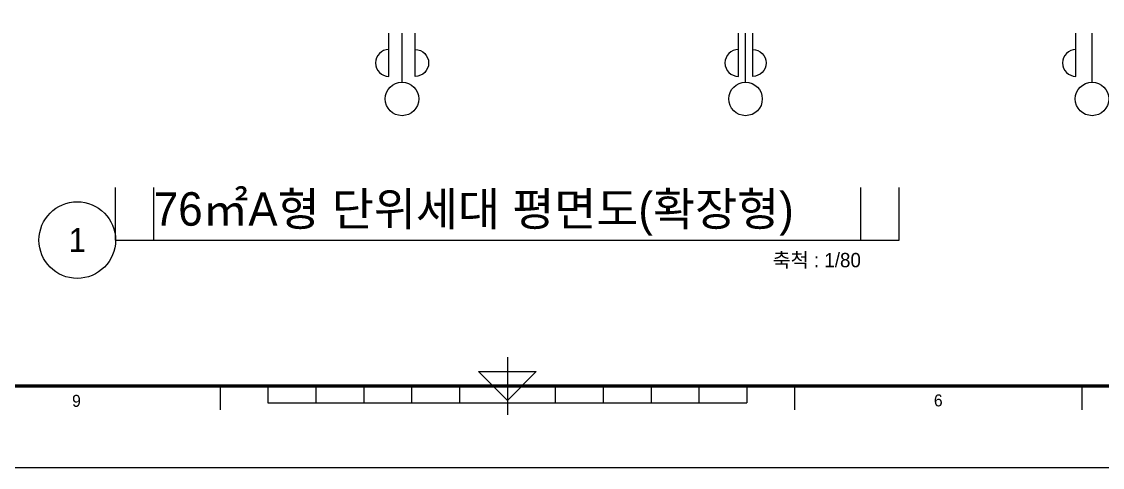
# Model space of a CAD drawing. Header units: millimetres. Extents: x -24416 to 92204, y -190080 to 23760.
# Drawn here: x 62936 to 71965, y 0 to 3725 of the extents above; entities that cross this region are included whole.
import ezdxf
from ezdxf.enums import TextEntityAlignment as Align
from ezdxf.xclip import XClip

# ---------------------------------------------------------------- set-up
doc = ezdxf.new("R2010")
doc.units = ezdxf.units.MM
doc.header["$LTSCALE"] = 50
doc.header["$XCLIPFRAME"] = 0
doc.linetypes.add('AUDIT_D_220706163347-0', pattern=[0])
doc.linetypes.add('CEN', pattern=[62, 60, -1, 0, -1])
for name, color, linetype in [('A-치수', 7, 'AUDIT_D_220706163347-0'), ('AA-BORD-FORM', 7, 'Continuous'), ('AA-BORD-TEXT', 3, 'Continuous'), ('AA-XXXX-SYMB', 7, 'Continuous'), ('AA-XXXX-TEXT', 3, 'Continuous'), ('CEN_CON', 1, 'CEN'), ('DIM', 7, 'AUDIT_D_220706163347-0')]:
    doc.layers.add(name, color=color, linetype=linetype)
doc.layers.add('Defpoint', color=135, linetype='Continuous', plot=False)
doc.styles.add('HAUD01', font='Dotum.ttf')

# ---------------------------------------------------------------- blocks, each defined once
blk = doc.blocks.new('중심')
at = {"layer": 'DIM'}
blk.add_line((-350, 0), (0, 0), dxfattribs=at)
blk.add_circle((-470, 0), 120, dxfattribs=at)
blk = doc.blocks.new('DIM-1108')
at = {"layer": 'DIM'}
for points in [[(15850, -20269, 1), (15850, -20493), (15850, -20133)], [(16070, -20269, -1), (16070, -20493), (16070, -20133)], [(18770, -20269, 1), (18770, -20493), (18770, -20133)], [(18890, -20269, -1), (18890, -20493), (18890, -20133)], [(21590, -20269, 1), (21590, -20493), (21590, -20133)]]:
    blk.add_lwpolyline(points, format="xyb", dxfattribs=at)
at = {"layer": 'A-치수', "xscale": 1.166666666666676, "yscale": 1.166666666666676, "zscale": 1.166666666666676, "rotation": 90}
for p in [(15960, -20133), (18830, -20133), (21725, -20133)]:
    blk.add_blockref('중심', p, dxfattribs=at)
blk = doc.blocks.new('XR-FORM 청주월명')
at = {"layer": 'AA-BORD-FORM', "color": 2}
for p, q in [((421, 23), (421, 11)), ((361, 17), (361, 12)), ((371, 17), (371, 13.5)), ((381, 17), (381, 13.5)), ((391, 17), (391, 13.5)), ((401, 17), (401, 13.5)), ((411, 17), (411, 13.5)), ((431, 17), (431, 13.5)), ((441, 17), (441, 13.5)), ((451, 17), (451, 13.5)), ((461, 17), (461, 13.5)), ((471, 17), (471, 13.5)), ((481, 17), (481, 12)), ((541, 17), (541, 12)), ((371, 13.5), (471, 13.5))]:
    blk.add_line(p, q, dxfattribs=at)
at = {"layer": 'AA-BORD-FORM', "color": 1}
blk.add_lwpolyline([(0, 0), (841, 0), (841, 594), (0, 594)], close=True, dxfattribs=at)
at = {"layer": 'AA-BORD-FORM', "color": 2, "const_width": 0.682}
blk.add_lwpolyline([(21, 17), (21, 577), (821, 577), (821, 17)], close=True, dxfattribs=at)
at = {"layer": 'AA-BORD-FORM', "color": 2}
blk.add_lwpolyline([(427, 20), (421, 14), (415, 20)], close=True, dxfattribs=at)
at = {"layer": 'AA-BORD-TEXT', "color": 7, "style": 'HAUD01'}
for s, p in [('9', (331, 13.9)), ('6', (511, 13.99))]:
    blk.add_text(s, height=2.5, dxfattribs=at).set_placement(p, align=Align.MIDDLE_CENTER)
blk = doc.blocks.new('U-76A(확장)3')
at = {"layer": 'CEN_CON'}
blk.add_line((0, 0), (14595, 0), dxfattribs=at)

msp = doc.modelspace()

# ---------------------------------------------------------------- linework, layer by layer
at = {"layer": 'AA-XXXX-SYMB', "color": 3}
msp.add_line((63720.5, 1899.1), (70267.4, 1899.1), dxfattribs=at)
msp.add_circle((63400.5, 1899.1), 320, dxfattribs=at)
at = {"layer": 'Defpoint'}
for p, q in [((63720.5, 1899.1), (63720.5, 2339.1)), ((64040.5, 1899.1), (64040.5, 2339.1)), ((69947.4, 1899.1), (69947.4, 2339.1)), ((70267.4, 1899.1), (70267.4, 2339.1))]:
    msp.add_line(p, q, dxfattribs=at)

# ---------------------------------------------------------------- block references
at = {"xscale": 40, "yscale": 40, "zscale": 40}
msp.add_blockref('XR-FORM 청주월명', (50153.9, 0), dxfattribs=at)
msp.add_blockref('DIM-1108', (50153.9, 23760))
ref = msp.add_blockref('U-76A(확장)3', (69734, 9792.9), dxfattribs=dict(xscale=-1, rotation=90))
XClip(ref).set_block_clipping_path([(13298.4077166072, -2135.0000000001), (29625.0000000005, 10105.1364734632)])

# ---------------------------------------------------------------- texts
at = {"layer": 'AA-XXXX-TEXT', "style": 'HAUD01'}
msp.add_text('76㎡A형 단위세대 평면도(확장형)', height=280, dxfattribs=at).set_placement((64040.5, 2019.1))
msp.add_text('1', height=200, dxfattribs=at).set_placement((63400.5, 1899.1), align=Align.MIDDLE_CENTER)
at = {"layer": 'AA-XXXX-TEXT', "insert": (69947.4, 1659.1), "char_height": 120, "attachment_point": 9, "style": 'HAUD01'}
msp.add_mtext('축척 : 1/80', dxfattribs=at)

doc.saveas('drawing.dxf')
